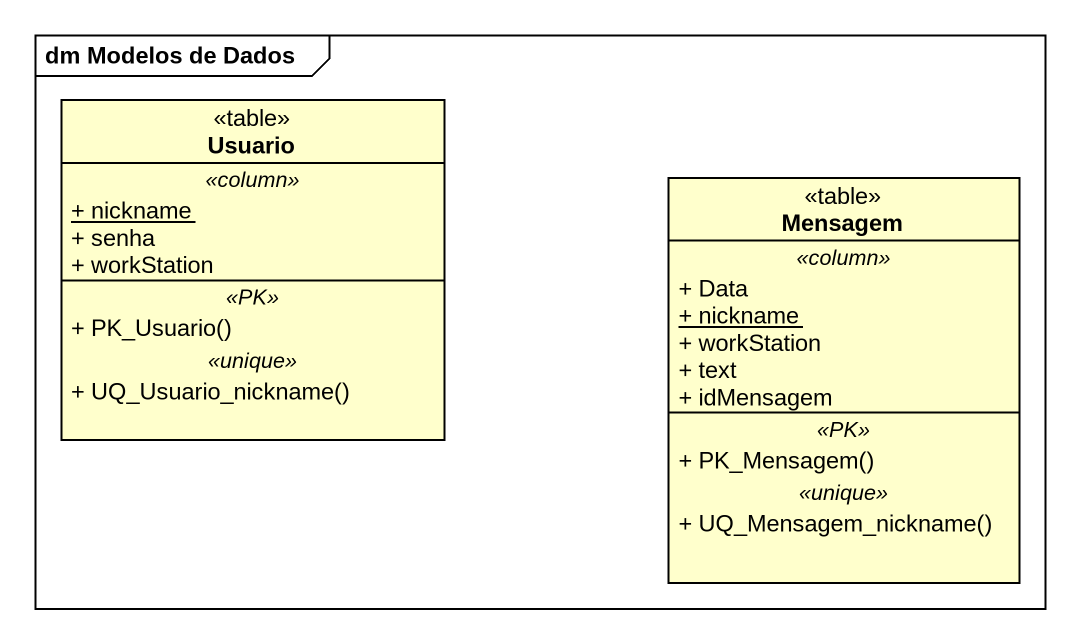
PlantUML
@startuml
mainframe dm Modelos de Dados
hide circle
hide empty members
skinparam classAttributeIconSize 0
class Usuario <<table>> {
  .. <<column>> ..
  {static} + nickname
  + senha
  + workStation
  .. <<PK>> ..
  + PK_Usuario()
  .. <<unique>> ..
  + UQ_Usuario_nickname()
}
class Mensagem <<table>> {
  .. <<column>> ..
  + Data
  {static} + nickname
  + workStation
  + text
  + idMensagem
  .. <<PK>> ..
  + PK_Mensagem()
  .. <<unique>> ..
  + UQ_Mensagem_nickname()
}
@enduml
